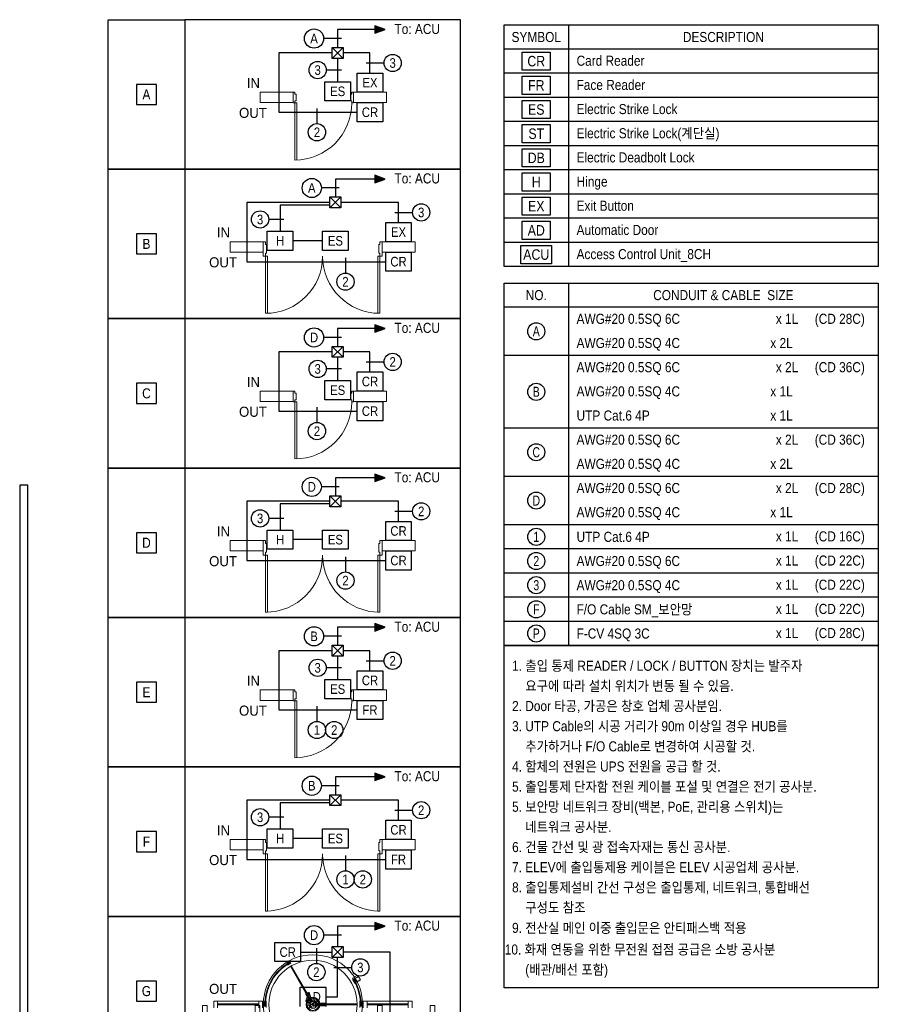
# Model space of a CAD drawing. Header units: millimetres. Extents: x 88230 to 502050, y -351975 to 882900.
# Drawn here: x 470092 to 502050, y -308187 to -271457 of the extents above; entities that cross this region are included whole.
import ezdxf
from ezdxf.enums import TextEntityAlignment as Align

# ---------------------------------------------------------------- set-up
doc = ezdxf.new("R2010")
doc.units = ezdxf.units.MM
doc.header["$LTSCALE"] = 150
doc.set_wipeout_variables(frame=1)
for name, color, linetype in [('-----20 General Symbol', 3, 'Continuous'), ('-----27 Communication Cable Tray', 2, 'Continuous'), ('-----29 Cable Schedule', 1, 'Continuous'), ('-----29 Indicator', 1, 'Continuous'), ('-----30 Text', 2, 'Continuous'), ('4', 4, 'Continuous')]:
    doc.layers.add(name, color=color, linetype=linetype)
doc.layers.add('-----31 Base Plan', color=8, linetype='Continuous', lineweight=0)
doc.styles.add('ELEC', font='')
doc.styles.get('ELEC').set_extended_font_data('Dotum')

# ---------------------------------------------------------------- blocks, each defined once
blk = doc.blocks.new('A$Cb6f7ff96')
at = {"layer": '-----20 General Symbol', "color": 1}
for points in [[(-29521, -10719), (-29521, -12079), (-31600, -12079), (-31600, -10719)], [(-29521, -12519), (-29521, -13879), (-31600, -13879), (-31600, -12519)], [(-29521, -14319), (-29521, -15679), (-31600, -15679), (-31600, -14319)], [(-29521, -16119), (-29521, -17479), (-31600, -17479), (-31600, -16119)], [(-29521, -17919), (-29521, -19279), (-31600, -19279), (-31600, -17919)], [(-29521, -19719), (-29521, -21079), (-31600, -21079), (-31600, -19719)], [(-29521, -21519), (-29521, -22879), (-31600, -22879), (-31600, -21519)], [(-29521, -23319), (-29521, -24679), (-31600, -24679), (-31600, -23319)], [(-29421, -25119), (-29421, -26479), (-31700, -26479), (-31700, -25119)]]:
    blk.add_lwpolyline(points, close=True, dxfattribs=at)
at = {"layer": '-----29 Cable Schedule', "color": 1}
for p, q in [((-28161, -8700), (-28161, -26719)), ((-5100, -12300), (-32961, -12300)), ((-5100, -14100), (-32961, -14100)), ((-5100, -15900), (-32961, -15900)), ((-5100, -17700), (-32961, -17700)), ((-5100, -19500), (-32961, -19500)), ((-5100, -21300), (-32961, -21300)), ((-5100, -21300), (-32961, -21300)), ((-5100, -23100), (-32961, -23100)), ((-5100, -23100), (-32961, -23100)), ((-5100, -24900), (-32961, -24900)), ((-5100, -24900), (-32961, -24900)), ((-28161, -27919), (-28161, -54919)), ((-5100, -33319), (-32961, -33319)), ((-5100, -38719), (-32961, -38719)), ((-5100, -42319), (-32961, -42319)), ((-5100, -45919), (-32961, -45919)), ((-5100, -47719), (-32961, -47719)), ((-5100, -49519), (-32961, -49519)), ((-5100, -51319), (-32961, -51319)), ((-5100, -53119), (-32961, -53119))]:
    blk.add_line(p, q, dxfattribs=at)
at = {"layer": '-----29 Cable Schedule', "color": 3}
for p, q in [((-5100, -10500), (-32961, -10500)), ((-5100, -29719), (-32961, -29719))]:
    blk.add_line(p, q, dxfattribs=at)
for points in [[(-5100, -26700), (-32961, -26700), (-32961, -8700), (-5100, -8700)], [(-5100, -54919), (-32961, -54919), (-32961, -27919), (-5100, -27919)], [(-5100, -80413), (-32961, -80413), (-32961, -54919), (-5100, -54919)]]:
    blk.add_lwpolyline(points, close=True, dxfattribs=at)
at = {"layer": '-----29 Indicator', "color": 1}
for centre in [(-30561, -31519), (-30561, -36019), (-30561, -40519), (-30561, -44119), (-30561, -46819), (-30561, -48619), (-30561, -50419), (-30561, -52219), (-30561, -54019)]:
    blk.add_circle(centre, 637, dxfattribs=at)
at = {"layer": '-----20 General Symbol', "color": 3, "style": 'ELEC', "width": 0.9}
for s, p in [('CR', (-30561, -11399)), ('FR', (-30561, -13199)), ('ES', (-30561, -14999)), ('ST', (-30561, -16799)), ('DB', (-30561, -18599)), ('H', (-30561, -20399)), ('EX', (-30561, -22199)), ('AD', (-30561, -23999)), ('ACU', (-30561, -25799))]:
    blk.add_text(s, height=780, dxfattribs=at).set_placement(p, align=Align.MIDDLE_CENTER)
at = {"layer": '-----30 Text', "color": 2, "style": 'ELEC', "width": 0.9}
for s, p in [('SYMBOL', (-30561, -9600)), ('DESCRIPTION', (-16630, -9600)), ('NO.', (-30561, -28819)), ('CONDUIT & CABLE  SIZE', (-16630, -28819))]:
    blk.add_text(s, height=750, dxfattribs=at).set_placement(p, align=Align.MIDDLE)
for s, p in [('Card Reader', (-27561, -11366)), ('Face Reader', (-27561, -13166)), ('Electric Strike Lock', (-27561, -14966)), ('Electric Strike Lock(계단실)', (-27561, -16766)), ('Electric Deadbolt Lock', (-27561, -18566)), ('Hinge', (-27561, -20366)), ('Exit Button', (-27561, -22166)), ('Automatic Door', (-27561, -23966)), ('Access Control Unit_8CH', (-27561, -25766)), ('AWG#20 0.5SQ 6C', (-27561, -30585)), ('AWG#20 0.5SQ 4C', (-27561, -32385)), ('AWG#20 0.5SQ 6C', (-27561, -34185)), ('AWG#20 0.5SQ 4C', (-27561, -35985)), ('UTP Cat.6 4P', (-27561, -37785)), ('AWG#20 0.5SQ 6C', (-27561, -39585)), ('AWG#20 0.5SQ 4C', (-27561, -41385)), ('AWG#20 0.5SQ 6C', (-27561, -43185)), ('AWG#20 0.5SQ 4C', (-27561, -44985)), ('UTP Cat.6 4P', (-27561, -46819)), ('AWG#20 0.5SQ 6C', (-27561, -48619)), ('AWG#20 0.5SQ 4C', (-27561, -50419)), ('F/O Cable SM_보안망', (-27561, -52219)), ('F-CV 4SQ 3C', (-27561, -54019)), ('1. 출입 통제 READER / LOCK / BUTTON 장치는 발주자', (-32361, -56419)), ('    요구에 따라 설치 위치가 변동 될 수 있음.', (-32361, -57919)), ('2. Door 타공, 가공은 창호 업체 공사분임.', (-32361, -59419)), ('3. UTP Cable의 시공 거리가 90m 이상일 경우 HUB를', (-32361, -60919)), ('    추가하거나 F/O Cable로 변경하여 시공할 것.', (-32361, -62419)), ('4. 함체의 전원은 UPS 전원을 공급 할 것.', (-32361, -63919)), ('5. 출입통제 단자함 전원 케이블 포설 및 연결은 전기 공사분.', (-32361, -65419)), ('5. 보안망 네트워크 장비(백본, PoE, 관리용 스위치)는', (-32361, -66919)), ('    네트워크 공사분.', (-32361, -68419)), ('6. 건물 간선 및 광 접속자재는 통신 공사분.', (-32361, -69919)), ('7. ELEV에 출입통제용 케이블은 ELEV 시공업체 공사분.', (-32361, -71419)), ('8. 출입통제설비 간선 구성은 출입통제, 네트워크, 통합배선', (-32361, -72919)), ('    구성도 참조', (-32361, -74419)), ('9. 전산실 메인 이중 출입문은 안티패스백 적용', (-32361, -75937)), ('10. 화재 연동을 위한 무전원 접점 공급은 소방 공사분', (-32905, -77545)), ('    (배관/배선 포함)', (-32361, -79045))]:
    blk.add_text(s, height=750, dxfattribs=at).set_placement(p, align=Align.MIDDLE_LEFT)
for s, p in [('x 1L     (CD 28C)', (-6100, -30585)), ('x 2L     ', (-10242, -32385)), ('x 2L     (CD 36C)', (-6100, -34185)), ('x 1L     ', (-10242, -35985)), ('x 1L     ', (-10242, -37785)), ('x 2L     (CD 36C)', (-6100, -39585)), ('x 2L     ', (-10242, -41385)), ('x 2L     (CD 28C)', (-6100, -43185)), ('x 1L     ', (-10242, -44985)), ('x 1L     (CD 16C)', (-6100, -46785)), ('x 1L     (CD 22C)', (-6100, -48585)), ('x 1L     (CD 22C)', (-6100, -50385)), ('x 1L     (CD 22C)', (-6100, -52185)), ('x 1L     (CD 28C)', (-6100, -53985))]:
    blk.add_text(s, height=750, dxfattribs=at).set_placement(p, align=Align.MIDDLE_RIGHT)
at = {"layer": '-----30 Text', "transparency": 33554687, "style": 'ELEC', "width": 0.8}
for s, p in [('A', (-30561, -31519)), ('B', (-30561, -36019)), ('C', (-30561, -40519)), ('D', (-30561, -44119)), ('1', (-30561, -46819)), ('2', (-30561, -48619)), ('3', (-30561, -50419)), ('F', (-30561, -52219)), ('P', (-30561, -54019))]:
    blk.add_text(s, height=750, dxfattribs=at).set_placement(p, align=Align.MIDDLE_CENTER)
blk = doc.blocks.new('범례2_GOK')
at = {"layer": '4', "ltscale": 0.05}
h = blk.add_hatch(color=256, dxfattribs=at)
h.dxf.hatch_style = 1
h.paths.add_polyline_path([(38427, 168058), (38951, 168249), (38427, 168440)])
at = {"layer": '4'}
h = blk.add_hatch(color=256, dxfattribs=at)
h.dxf.hatch_style = 1
h.paths.add_polyline_path([(38427, 160327), (38951, 160518), (38427, 160709)])
h = blk.add_hatch(color=256, dxfattribs=at)
h.dxf.hatch_style = 1
h.paths.add_polyline_path([(38427, 152596), (38951, 152787), (38427, 152978)])
h = blk.add_hatch(color=256, dxfattribs=at)
h.dxf.hatch_style = 1
h.paths.add_polyline_path([(38427, 144865), (38951, 145056), (38427, 145247)])
h = blk.add_hatch(color=256, dxfattribs=at)
h.dxf.hatch_style = 1
h.paths.add_polyline_path([(38427, 137134), (38951, 137325), (38427, 137516)])
h = blk.add_hatch(color=256, dxfattribs=at)
h.dxf.hatch_style = 1
h.paths.add_polyline_path([(38427, 129403), (38951, 129594), (38427, 129784)])
h = blk.add_hatch(color=256, dxfattribs=at)
h.dxf.hatch_style = 1
h.paths.add_polyline_path([(38427, 121671), (38951, 121862), (38427, 122053)])
at = {"layer": '-----20 General Symbol'}
for p, q in [((36214, 167321), (36778, 167321)), ((36214, 166758), (36214, 167321)), ((36778, 166758), (36214, 167321)), ((36214, 166758), (36778, 167321)), ((36778, 167321), (36778, 166758)), ((36778, 166758), (36214, 166758)), ((36098, 159590), (36661, 159590)), ((36098, 159027), (36098, 159590)), ((36661, 159027), (36098, 159590)), ((36098, 159027), (36661, 159590)), ((36661, 159590), (36661, 159027)), ((36661, 159027), (36098, 159027)), ((36214, 151859), (36778, 151859)), ((36214, 151295), (36214, 151859)), ((36778, 151295), (36214, 151859)), ((36214, 151295), (36778, 151859)), ((36778, 151859), (36778, 151295)), ((36778, 151295), (36214, 151295)), ((36098, 144128), (36661, 144128)), ((36098, 143564), (36098, 144128)), ((36661, 143564), (36098, 144128)), ((36098, 143564), (36661, 144128)), ((36661, 144128), (36661, 143564)), ((36661, 143564), (36098, 143564)), ((36214, 136397), (36778, 136397)), ((36214, 135833), (36214, 136397)), ((36778, 135833), (36214, 136397)), ((36214, 135833), (36778, 136397)), ((36778, 136397), (36778, 135833)), ((36778, 135833), (36214, 135833)), ((36098, 128666), (36661, 128666)), ((36098, 128102), (36098, 128666)), ((36661, 128102), (36098, 128666)), ((36098, 128102), (36661, 128666)), ((36661, 128666), (36661, 128102)), ((36661, 128102), (36098, 128102)), ((36214, 120807), (36778, 120807)), ((36214, 120243), (36214, 120807)), ((36778, 120243), (36214, 120807)), ((36214, 120243), (36778, 120807)), ((36778, 120807), (36778, 120243)), ((36778, 120243), (36214, 120243))]:
    blk.add_line(p, q, dxfattribs=at)
at = {"layer": '-----20 General Symbol', "color": 1}
for p, q in [((37505, 166001), (38830, 166001)), ((37505, 165007), (37505, 166001)), ((38830, 166001), (38830, 165007)), ((27126, 165414), (26084, 165414)), ((26084, 165414), (26084, 164372)), ((27126, 164372), (27126, 165414)), ((35834, 165552), (37159, 165552)), ((35834, 164558), (35834, 165552)), ((37159, 165552), (37159, 164558)), ((38830, 165007), (37505, 165007)), ((26084, 164372), (27126, 164372)), ((37159, 164558), (35834, 164558)), ((37505, 164470), (38830, 164470)), ((37505, 163476), (37505, 164470)), ((38830, 164470), (38830, 163476)), ((38830, 163476), (37505, 163476)), ((38981, 158270), (40306, 158270)), ((38981, 157276), (38981, 158270)), ((40306, 158270), (40306, 157276)), ((32857, 157820), (34182, 157820)), ((32857, 156827), (32857, 157820)), ((34182, 157820), (34182, 156827)), ((35717, 157820), (37042, 157820)), ((35717, 156827), (35717, 157820)), ((37042, 157820), (37042, 156827)), ((27126, 157683), (26084, 157683)), ((26084, 157683), (26084, 156641)), ((27126, 156641), (27126, 157683)), ((40306, 157276), (38981, 157276)), ((34182, 156827), (32857, 156827)), ((37042, 156827), (35717, 156827)), ((38981, 156739), (40306, 156739)), ((38981, 155745), (38981, 156739)), ((40306, 156739), (40306, 155745)), ((26084, 156641), (27126, 156641)), ((40306, 155745), (38981, 155745)), ((35834, 150089), (37159, 150089)), ((35834, 149095), (35834, 150089)), ((37159, 150089), (37159, 149095)), ((37505, 150539), (38830, 150539)), ((37505, 149545), (37505, 150539)), ((38830, 150539), (38830, 149545)), ((27126, 149952), (26084, 149952)), ((26084, 149952), (26084, 148909)), ((27126, 148909), (27126, 149952)), ((38830, 149545), (37505, 149545)), ((37159, 149095), (35834, 149095)), ((26084, 148909), (27126, 148909)), ((37505, 149008), (38830, 149008)), ((37505, 148014), (37505, 149008)), ((38830, 149008), (38830, 148014)), ((38830, 148014), (37505, 148014)), ((38981, 142808), (40306, 142808)), ((38981, 141814), (38981, 142808)), ((40306, 142808), (40306, 141814)), ((27126, 142220), (26084, 142220)), ((26084, 142220), (26084, 141178)), ((27126, 141178), (27126, 142220)), ((32857, 142358), (34182, 142358)), ((32857, 141364), (32857, 142358)), ((34182, 142358), (34182, 141364)), ((35717, 142358), (37042, 142358)), ((35717, 141364), (35717, 142358)), ((37042, 142358), (37042, 141364)), ((40306, 141814), (38981, 141814)), ((26084, 141178), (27126, 141178)), ((34182, 141364), (32857, 141364)), ((37042, 141364), (35717, 141364)), ((38981, 141277), (40306, 141277)), ((38981, 140283), (38981, 141277)), ((40306, 141277), (40306, 140283)), ((40306, 140283), (38981, 140283)), ((37505, 135077), (38830, 135077)), ((37505, 134083), (37505, 135077)), ((38830, 135077), (38830, 134083)), ((27126, 134489), (26084, 134489)), ((26084, 134489), (26084, 133447)), ((27126, 133447), (27126, 134489)), ((35834, 134627), (37159, 134627)), ((35834, 133633), (35834, 134627)), ((37159, 134627), (37159, 133633)), ((38830, 134083), (37505, 134083)), ((26084, 133447), (27126, 133447)), ((37159, 133633), (35834, 133633)), ((37505, 133546), (38830, 133546)), ((37505, 132552), (37505, 133546)), ((38830, 133546), (38830, 132552)), ((38830, 132552), (37505, 132552)), ((38981, 127346), (40306, 127346)), ((38981, 126352), (38981, 127346)), ((40306, 127346), (40306, 126352)), ((27126, 126758), (26084, 126758)), ((26084, 126758), (26084, 125716)), ((27126, 125716), (27126, 126758)), ((32857, 126896), (34182, 126896)), ((32857, 125902), (32857, 126896)), ((34182, 126896), (34182, 125902)), ((35717, 126896), (37042, 126896)), ((35717, 125902), (35717, 126896)), ((37042, 126896), (37042, 125902)), ((40306, 126352), (38981, 126352)), ((26084, 125716), (27126, 125716)), ((34182, 125902), (32857, 125902)), ((37042, 125902), (35717, 125902)), ((38981, 125815), (40306, 125815)), ((38981, 124821), (38981, 125815)), ((40306, 125815), (40306, 124821)), ((40306, 124821), (38981, 124821)), ((33249, 121022), (34574, 121022)), ((33249, 120028), (33249, 121022)), ((34574, 121022), (34574, 120028)), ((34574, 120028), (33249, 120028)), ((27126, 119027), (26084, 119027)), ((26084, 119027), (26084, 117985)), ((27126, 117985), (27126, 119027)), ((34555, 118707), (35880, 118707)), ((34555, 117713), (34555, 118707)), ((35880, 118707), (35880, 117713)), ((26084, 117985), (27126, 117985))]:
    blk.add_line(p, q, dxfattribs=at)
at = {"layer": '-----29 Indicator', "color": 1}
for p, q in [((24617, 168758), (28593, 168758)), ((24617, 161027), (24617, 168758)), ((28593, 168758), (28593, 161027)), ((42841, 168758), (28593, 168758)), ((28593, 168758), (28593, 161027)), ((42841, 161027), (42841, 168758)), ((28593, 161027), (24617, 161027)), ((24617, 161027), (28593, 161027)), ((24617, 153296), (24617, 161027)), ((28593, 161027), (42841, 161027)), ((28593, 161027), (28593, 153296)), ((42841, 161027), (28593, 161027)), ((28593, 161027), (28593, 153296)), ((42841, 153296), (42841, 161027)), ((28593, 153296), (24617, 153296)), ((24617, 153296), (28593, 153296)), ((24617, 145565), (24617, 153296)), ((28593, 153296), (42841, 153296)), ((28593, 153296), (28593, 145565)), ((42841, 153296), (28593, 153296)), ((28593, 153296), (28593, 145565)), ((42841, 145565), (42841, 153296)), ((28593, 145565), (24617, 145565)), ((24617, 145565), (28593, 145565)), ((24617, 137834), (24617, 145565)), ((28593, 145565), (42841, 145565)), ((28593, 145565), (28593, 137834)), ((42841, 145565), (28593, 145565)), ((28593, 145565), (28593, 137834)), ((42841, 137834), (42841, 145565)), ((28593, 137834), (24617, 137834)), ((24617, 137834), (28593, 137834)), ((24617, 130103), (24617, 137834)), ((28593, 137834), (42841, 137834)), ((28593, 137834), (28593, 130103)), ((42841, 137834), (28593, 137834)), ((28593, 137834), (28593, 130103)), ((42841, 130103), (42841, 137834)), ((28593, 130103), (24617, 130103)), ((24617, 130103), (28593, 130103)), ((24617, 122372), (24617, 130103)), ((28593, 130103), (42841, 130103)), ((28593, 130103), (28593, 122372)), ((42841, 130103), (28593, 130103)), ((28593, 130103), (28593, 122372)), ((42841, 122372), (42841, 130103)), ((28593, 122372), (24617, 122372)), ((24617, 122372), (28593, 122372)), ((24617, 114640), (24617, 122372)), ((28593, 122372), (42841, 122372)), ((28593, 122372), (28593, 114640)), ((42841, 122372), (28593, 122372)), ((28593, 122372), (28593, 114640)), ((42841, 114640), (42841, 122372))]:
    blk.add_line(p, q, dxfattribs=at)
at = {"layer": '-----29 Indicator', "color": 1, "linetype": 'Continuous'}
for p, q in [((36297, 167785), (35772, 167785)), ((36695, 167785), (36297, 167785)), ((37969, 166520), (38366, 166520)), ((38366, 166520), (38892, 166520)), ((36297, 166155), (35908, 166155)), ((36695, 166155), (36297, 166155)), ((35424, 164172), (35424, 163774)), ((35424, 163774), (35424, 163385)), ((36181, 160054), (35655, 160054)), ((36578, 160054), (36181, 160054)), ((39445, 158789), (39843, 158789)), ((39843, 158789), (40369, 158789)), ((33320, 158424), (32932, 158424)), ((33718, 158424), (33320, 158424)), ((36900, 156441), (36900, 156043)), ((36900, 156043), (36900, 155654)), ((36297, 152323), (35772, 152323)), ((36695, 152323), (36297, 152323)), ((36297, 150692), (35908, 150692)), ((36695, 150692), (36297, 150692)), ((37969, 151058), (38366, 151058)), ((38366, 151058), (38892, 151058)), ((35424, 148710), (35424, 148312)), ((35424, 148312), (35424, 147923)), ((36181, 144592), (35655, 144592)), ((36578, 144592), (36181, 144592)), ((33320, 142961), (32932, 142961)), ((33718, 142961), (33320, 142961)), ((39445, 143327), (39843, 143327)), ((39843, 143327), (40369, 143327)), ((36900, 140979), (36900, 140581)), ((36900, 140581), (36900, 140192)), ((36297, 136861), (35772, 136861)), ((36695, 136861), (36297, 136861)), ((37969, 135596), (38366, 135596)), ((38366, 135596), (38892, 135596)), ((36297, 135230), (35908, 135230)), ((36695, 135230), (36297, 135230)), ((35424, 133247), (35424, 132850)), ((35424, 132850), (35424, 132461)), ((36181, 129130), (35655, 129130)), ((36578, 129130), (36181, 129130)), ((39445, 127865), (39843, 127865)), ((39843, 127865), (40369, 127865)), ((33320, 127499), (32932, 127499)), ((33718, 127499), (33320, 127499)), ((36900, 125516), (36900, 125119)), ((36900, 125119), (36900, 124730)), ((36297, 121399), (35772, 121399)), ((36695, 121399), (36297, 121399)), ((35394, 120724), (35394, 120326)), ((35394, 120326), (35394, 119937)), ((36297, 119731), (36695, 119731)), ((36695, 119731), (37221, 119731))]:
    blk.add_line(p, q, dxfattribs=at)
for centre, radius in [((35275, 167785), 497), ((39340, 166520), 447), ((35461, 166155), 447), ((35424, 162938), 447), ((35158, 160054), 497), ((32484, 158424), 447), ((40816, 158789), 447), ((36900, 155207), 447), ((35275, 152323), 497), ((35461, 150692), 447), ((39340, 151058), 447), ((35424, 147476), 447), ((35158, 144592), 497), ((40816, 143327), 447), ((32484, 142961), 447), ((36900, 139745), 447), ((35275, 136861), 497), ((39340, 135596), 447), ((35461, 135230), 447), ((35424, 132014), 447), ((36318, 132014), 447), ((35158, 129130), 497), ((40816, 127865), 447), ((32484, 127499), 447), ((36900, 124283), 447), ((37795, 124283), 447), ((35275, 121399), 497), ((37668, 119731), 447), ((35394, 119490), 447)]:
    blk.add_circle(centre, radius, dxfattribs=at)
at = {"layer": '-----31 Base Plan'}
for p, q in [((34188, 165007), (32483, 165007)), ((32483, 165007), (32483, 164470)), ((34188, 165007), (34188, 164452)), ((34275, 165007), (34188, 165007)), ((34188, 164470), (34188, 165007)), ((34275, 164905), (34275, 165007)), ((34275, 164905), (34345, 164905)), ((34345, 164558), (34345, 164905)), ((37159, 164905), (37159, 164558)), ((37159, 164905), (37228, 164905)), ((37228, 164905), (37228, 165007)), ((37315, 165007), (37228, 165007)), ((37315, 164452), (37315, 165007)), ((37315, 165007), (39020, 165007)), ((37315, 164470), (37315, 165007)), ((39020, 165007), (39020, 164470)), ((32483, 164470), (34188, 164470)), ((34188, 164452), (34275, 164452)), ((34275, 164452), (34275, 164558)), ((34275, 164558), (34345, 164558)), ((34380, 164452), (34275, 164452)), ((34275, 164452), (34275, 161499)), ((34380, 164452), (34380, 161501)), ((37159, 164558), (37228, 164558)), ((37228, 164558), (37228, 164452)), ((37228, 164452), (37315, 164452)), ((39020, 164470), (37315, 164470)), ((32643, 157276), (30937, 157276)), ((30937, 157276), (30937, 156739)), ((32643, 156525), (32643, 157276)), ((32643, 157276), (32762, 157276)), ((32643, 156739), (32643, 157276)), ((32762, 157276), (32762, 157123)), ((38791, 157276), (38672, 157276)), ((38672, 157276), (38672, 157123)), ((38791, 156525), (38791, 157276)), ((40497, 157276), (38791, 157276)), ((38791, 157276), (38791, 156739)), ((40497, 156739), (40497, 157276)), ((30937, 156739), (32643, 156739)), ((32643, 157061), (32643, 156524)), ((32762, 157123), (32814, 157123)), ((32814, 157123), (32814, 156679)), ((38672, 157123), (38620, 157123)), ((38620, 157123), (38620, 156679)), ((38791, 156739), (40497, 156739)), ((32762, 156525), (32643, 156525)), ((32814, 156679), (32762, 156679)), ((32762, 156679), (32762, 156525)), ((32762, 156525), (32762, 156525)), ((32762, 153570), (32762, 156525)), ((32762, 156525), (32865, 156525)), ((32865, 156525), (32865, 153570)), ((38569, 156525), (38569, 153570)), ((38672, 156525), (38569, 156525)), ((38620, 156679), (38672, 156679)), ((38672, 156679), (38672, 156525)), ((38672, 156525), (38672, 156525)), ((38672, 156525), (38672, 156525)), ((38672, 156525), (38791, 156525)), ((38672, 153570), (38672, 156525)), ((32865, 153570), (32762, 153570)), ((38569, 153570), (38672, 153570)), ((34188, 149545), (32483, 149545)), ((32483, 149545), (32483, 149008)), ((34188, 149545), (34188, 148989)), ((34275, 149545), (34188, 149545)), ((34188, 149008), (34188, 149545)), ((34275, 149443), (34275, 149545)), ((37228, 149443), (37228, 149545)), ((37315, 149545), (37228, 149545)), ((37315, 148989), (37315, 149545)), ((37315, 149545), (39020, 149545)), ((37315, 149008), (37315, 149545)), ((39020, 149545), (39020, 149008)), ((34188, 149406), (34188, 149059)), ((34275, 149443), (34345, 149443)), ((34275, 148989), (34275, 149095)), ((34275, 149095), (34345, 149095)), ((34345, 149095), (34345, 149443)), ((37159, 149443), (37159, 149095)), ((37159, 149443), (37228, 149443)), ((37159, 149095), (37228, 149095)), ((37228, 149095), (37228, 148989)), ((37315, 149059), (37315, 149406)), ((37315, 149059), (37315, 149406)), ((32483, 149008), (34188, 149008)), ((34188, 148989), (34275, 148989)), ((34380, 148989), (34275, 148989)), ((34275, 148989), (34275, 146037)), ((34380, 148989), (34380, 146038)), ((37228, 148989), (37315, 148989)), ((39020, 149008), (37315, 149008)), ((32643, 141814), (30937, 141814)), ((30937, 141814), (30937, 141277)), ((32643, 141063), (32643, 141814)), ((32643, 141814), (32762, 141814)), ((32643, 141277), (32643, 141814)), ((32643, 141599), (32643, 141062)), ((32762, 141814), (32762, 141660)), ((32762, 141660), (32814, 141660)), ((32814, 141660), (32814, 141216)), ((38672, 141660), (38620, 141660)), ((38620, 141660), (38620, 141216)), ((38791, 141814), (38672, 141814)), ((38672, 141814), (38672, 141660)), ((38791, 141063), (38791, 141814)), ((40497, 141814), (38791, 141814)), ((38791, 141814), (38791, 141277)), ((40497, 141277), (40497, 141814)), ((30937, 141277), (32643, 141277)), ((32762, 141063), (32643, 141063)), ((32814, 141216), (32762, 141216)), ((32762, 141216), (32762, 141063)), ((32762, 141063), (32762, 141063)), ((32762, 138108), (32762, 141063)), ((32762, 141063), (32865, 141063)), ((32865, 141063), (32865, 138108)), ((38569, 141063), (38569, 138108)), ((38672, 141063), (38569, 141063)), ((38620, 141216), (38672, 141216)), ((38672, 141216), (38672, 141063)), ((38672, 141063), (38672, 141063)), ((38672, 141063), (38672, 141063)), ((38672, 141063), (38791, 141063)), ((38672, 138108), (38672, 141063)), ((38791, 141277), (40497, 141277)), ((32865, 138108), (32762, 138108)), ((38569, 138108), (38672, 138108)), ((34188, 134083), (32483, 134083)), ((32483, 134083), (32483, 133546)), ((34188, 134083), (34188, 133527)), ((34275, 134083), (34188, 134083)), ((34188, 133546), (34188, 134083)), ((34188, 133944), (34188, 133597)), ((34275, 133981), (34275, 134083)), ((34275, 133981), (34345, 133981)), ((34345, 133633), (34345, 133981)), ((37159, 133981), (37159, 133633)), ((37159, 133981), (37228, 133981)), ((37228, 133981), (37228, 134083)), ((37315, 134083), (37228, 134083)), ((37315, 133527), (37315, 134083)), ((37315, 134083), (39020, 134083)), ((37315, 133546), (37315, 134083)), ((37315, 133597), (37315, 133944)), ((37315, 133597), (37315, 133944)), ((39020, 134083), (39020, 133546)), ((32483, 133546), (34188, 133546)), ((34188, 133527), (34275, 133527)), ((34275, 133527), (34275, 133633)), ((34275, 133633), (34345, 133633)), ((34380, 133527), (34275, 133527)), ((34275, 133527), (34275, 130574)), ((34380, 133527), (34380, 130576)), ((37159, 133633), (37228, 133633)), ((37228, 133633), (37228, 133527)), ((37228, 133527), (37315, 133527)), ((39020, 133546), (37315, 133546)), ((32643, 126352), (30937, 126352)), ((30937, 126352), (30937, 125815)), ((32643, 125600), (32643, 126352)), ((32643, 126352), (32762, 126352)), ((32643, 125815), (32643, 126352)), ((32643, 126137), (32643, 125600)), ((32762, 126352), (32762, 126198)), ((32762, 126198), (32814, 126198)), ((32814, 126198), (32814, 125754)), ((38672, 126198), (38620, 126198)), ((38620, 126198), (38620, 125754)), ((38791, 126352), (38672, 126352)), ((38672, 126352), (38672, 126198)), ((38791, 125600), (38791, 126352)), ((40497, 126352), (38791, 126352)), ((38791, 126352), (38791, 125815)), ((40497, 125815), (40497, 126352)), ((30937, 125815), (32643, 125815)), ((32762, 125600), (32643, 125600)), ((32814, 125754), (32762, 125754)), ((32762, 125754), (32762, 125600)), ((32762, 125600), (32762, 125600)), ((32762, 122646), (32762, 125600)), ((32762, 125600), (32865, 125600)), ((32865, 125600), (32865, 122646)), ((38569, 125600), (38569, 122646)), ((38672, 125600), (38569, 125600)), ((38620, 125754), (38672, 125754)), ((38672, 125754), (38672, 125600)), ((38672, 125600), (38672, 125600)), ((38672, 125600), (38672, 125600)), ((38672, 125600), (38791, 125600)), ((38672, 122646), (38672, 125600)), ((38791, 125815), (40497, 125815)), ((32865, 122646), (32762, 122646)), ((38569, 122646), (38672, 122646)), ((33998, 120078), (33826, 119979)), ((33826, 119979), (33865, 119910)), ((33996, 120071), (33833, 119977)), ((33833, 119977), (33867, 119917)), ((33910, 119942), (33867, 119917)), ((33996, 120071), (33877, 120002)), ((33877, 120002), (33946, 119884)), ((33993, 120060), (33888, 119999)), ((33888, 119999), (33949, 119895)), ((33888, 119999), (34054, 119955)), ((34064, 119952), (33901, 119858)), ((34071, 119950), (33904, 119854)), ((33910, 119942), (33913, 119938)), ((33946, 119884), (34064, 119952)), ((33993, 120060), (33949, 119895)), ((33949, 119895), (34054, 119955)), ((34054, 119955), (33993, 120060)), ((34064, 119952), (33996, 120071)), ((33996, 120071), (34064, 119952)), ((33998, 120078), (34071, 119950)), ((33913, 119938), (33865, 119910)), ((33924, 119877), (33899, 119863)), ((33933, 119905), (33915, 119934)), ((33924, 119877), (33926, 119873)), ((34114, 119781), (34069, 119755)), ((34856, 118393), (34069, 119755)), ((34900, 118419), (34114, 119781)), ((37504, 119311), (37269, 119176)), ((37269, 119176), (37305, 119114)), ((37571, 119267), (37274, 119096)), ((37274, 119096), (37277, 119091)), ((37569, 119260), (37277, 119091)), ((37404, 119165), (37277, 119091)), ((37277, 119091), (37374, 118924)), ((37284, 119090), (37402, 119158)), ((37402, 119158), (37284, 119090)), ((37352, 118971), (37284, 119090)), ((37284, 119090), (37378, 118926)), ((37295, 119087), (37400, 119147)), ((37355, 118982), (37295, 119087)), ((37460, 119042), (37295, 119087)), ((37305, 119114), (37540, 119249)), ((37471, 119039), (37352, 118971)), ((37400, 119147), (37355, 118982)), ((37460, 119042), (37355, 118982)), ((37368, 118954), (37363, 118952)), ((37368, 118954), (37382, 118929)), ((37374, 118983), (37404, 118999)), ((37400, 119147), (37460, 119042)), ((37402, 119158), (37471, 119039)), ((37402, 119158), (37497, 118995)), ((37404, 119165), (37504, 118993)), ((37412, 119004), (37408, 119001)), ((37408, 119001), (37435, 118954)), ((37412, 119004), (37437, 118961)), ((37504, 118993), (37435, 118954)), ((37497, 118995), (37437, 118961)), ((37491, 119025), (37486, 119023)), ((37486, 119023), (37504, 118993)), ((37491, 119025), (37505, 119000)), ((37540, 119249), (37504, 119311)), ((37673, 119091), (37504, 118993)), ((37666, 119093), (37505, 119000)), ((37569, 119260), (37666, 119093)), ((37571, 119267), (37673, 119091)), ((34856, 118393), (34900, 118419)), ((34910, 118405), (34946, 118425)), ((35100, 118158), (34946, 118425)), ((30288, 117989), (30083, 117989)), ((30083, 117989), (30083, 117646)), ((30288, 117646), (30288, 117989)), ((30288, 117989), (32411, 117989)), ((32616, 117989), (32411, 117989)), ((32411, 117989), (32411, 117646)), ((32729, 117989), (32616, 117989)), ((32616, 117989), (32616, 117646)), ((32616, 117989), (32616, 117646)), ((32616, 117646), (32616, 117989)), ((32616, 117903), (32616, 117732)), ((32724, 117984), (32621, 117984)), ((32621, 117984), (32621, 117652)), ((32792, 117920), (32655, 117920)), ((32655, 117920), (32655, 117715)), ((32784, 117912), (32663, 117912)), ((32663, 117912), (32663, 117723)), ((32663, 117912), (32784, 117723)), ((32784, 117912), (32663, 117723)), ((32724, 117924), (32724, 117984)), ((32724, 117924), (32729, 117924)), ((32729, 117924), (32729, 117989)), ((32769, 117921), (32735, 117922)), ((32784, 117723), (32784, 117912)), ((32787, 117984), (32787, 117955)), ((32787, 117955), (32792, 117955)), ((32792, 117984), (32792, 117652)), ((32792, 117715), (32792, 117920)), ((32797, 117984), (32797, 117652)), ((34827, 118357), (34863, 118377)), ((34982, 118089), (34827, 118357)), ((35017, 118110), (34863, 118377)), ((35065, 118137), (34910, 118405)), ((34982, 118089), (35084, 117912)), ((35003, 118052), (35039, 118073)), ((35017, 118110), (35120, 117933)), ((35065, 118137), (35167, 117960)), ((35072, 117934), (35107, 117954)), ((35358, 117958), (35077, 117958)), ((35077, 117958), (35077, 117677)), ((35084, 117912), (35120, 117933)), ((35086, 118100), (35122, 118121)), ((35100, 118158), (35203, 117980)), ((35155, 117982), (35190, 118002)), ((35167, 117960), (35203, 117980)), ((35257, 117963), (35294, 118103)), ((35294, 118103), (35257, 117963)), ((35427, 118027), (35324, 117924)), ((35324, 117924), (35427, 118027)), ((35358, 117677), (35358, 117958)), ((37638, 117984), (37638, 117652)), ((37643, 117984), (37643, 117652)), ((37648, 117955), (37643, 117955)), ((37643, 117715), (37643, 117920)), ((37643, 117920), (37780, 117920)), ((37648, 117984), (37648, 117955)), ((37651, 117723), (37651, 117912)), ((37651, 117912), (37772, 117912)), ((37772, 117912), (37651, 117723)), ((37651, 117912), (37772, 117723)), ((37667, 117921), (37701, 117922)), ((37706, 117924), (37706, 117989)), ((37706, 117989), (37819, 117989)), ((37711, 117924), (37706, 117924)), ((37711, 117924), (37711, 117984)), ((37711, 117984), (37814, 117984)), ((37772, 117912), (37772, 117723)), ((37780, 117920), (37780, 117715)), ((37814, 117984), (37814, 117652)), ((37819, 117989), (37819, 117646)), ((38025, 117989), (37819, 117989)), ((37819, 117989), (37819, 117646)), ((37819, 117732), (37819, 117903)), ((38025, 117646), (38025, 117989)), ((38025, 117989), (40147, 117989)), ((40352, 117989), (40147, 117989)), ((40147, 117989), (40147, 117646)), ((40352, 117646), (40352, 117989)), ((29746, 117761), (29506, 117761)), ((29506, 117761), (29506, 117361)), ((29746, 117361), (29746, 117761)), ((32411, 117838), (30288, 117838)), ((32411, 117797), (30288, 117797)), ((32469, 117761), (32228, 117761)), ((32228, 117761), (32228, 117361)), ((32469, 117361), (32469, 117761)), ((32663, 117723), (32784, 117723)), ((34932, 117894), (35073, 117856)), ((35073, 117856), (34932, 117894)), ((35073, 117779), (34932, 117741)), ((34932, 117741), (35073, 117779)), ((34982, 117546), (35084, 117723)), ((35120, 117703), (35084, 117723)), ((35224, 117845), (35190, 117826)), ((35190, 117810), (35224, 117790)), ((35238, 117798), (35238, 117837)), ((35571, 117886), (35366, 117886)), ((35366, 117886), (35366, 117845)), ((35571, 117845), (35366, 117845)), ((35571, 117790), (35366, 117790)), ((35366, 117790), (35366, 117749)), ((35571, 117749), (35366, 117749)), ((35391, 117886), (35391, 117845)), ((35391, 117790), (35391, 117749)), ((35528, 117886), (35528, 117845)), ((35528, 117790), (35528, 117749)), ((35571, 117886), (35880, 117886)), ((35571, 117845), (35880, 117845)), ((35571, 117790), (35880, 117790)), ((35571, 117749), (35880, 117749)), ((35880, 117886), (35880, 117845)), ((35880, 117790), (35880, 117749)), ((35897, 117843), (35897, 117792)), ((35897, 117843), (37470, 117843)), ((35897, 117792), (37470, 117792)), ((37470, 117792), (37470, 117843)), ((37772, 117723), (37651, 117723)), ((40147, 117838), (38025, 117838)), ((40147, 117797), (38025, 117797)), ((38795, 117761), (38554, 117761)), ((38554, 117761), (38554, 117361)), ((38795, 117361), (38795, 117761)), ((41517, 117761), (41277, 117761)), ((41277, 117761), (41277, 117361)), ((41517, 117361), (41517, 117761))]:
    blk.add_line(p, q, dxfattribs=at)
at = {"layer": '-----31 Base Plan', "ltscale": 8}
for p, q in [((34188, 164868), (34188, 164521)), ((37315, 164521), (37315, 164868)), ((37315, 164521), (37315, 164868))]:
    blk.add_line(p, q, dxfattribs=at)
at = {"layer": '-----31 Base Plan'}
for centre, radius in [((35218, 117818), 2567), ((35218, 117818), 2282), ((35218, 117818), 359), ((35218, 117818), 308), ((34963, 117951), 17.1), ((35218, 117818), 212), ((35036, 118037), 13.7), ((35073, 117971), 13.7), ((35119, 118085), 13.7), ((35156, 118019), 13.7), ((35230, 118105), 17.1), ((35259, 117890), 14.7), ((35460, 117972), 17.1), ((35134, 117818), 14.7), ((35218, 117818), 59.9), ((35259, 117745), 14.7), ((35259, 117745), 14.7), ((35259, 117745), 14.7), ((35259, 117745), 14.7), ((35259, 117745), 14.7), ((35259, 117745), 14.7), ((35423, 117866), 13.7), ((35423, 117770), 13.7), ((35498, 117866), 13.7), ((35498, 117770), 13.7)]:
    blk.add_circle(centre, radius, dxfattribs=at)
for centre, radius, start, end in [((34275, 164452), 2953, 270, 0), ((32762, 156525), 2955, 270.0001, 0), ((38672, 156525), 2955, 180, 269.9999), ((34275, 148989), 2953, 270, 0), ((32762, 141063), 2955, 270.0001, 0), ((38672, 141063), 2955, 180, 269.9999), ((34275, 133527), 2953, 270, 0), ((32762, 125600), 2955, 270.0001, 0), ((38672, 125600), 2955, 180, 269.9999), ((35218, 117818), 2485, 121.6051, 177.5919), ((35218, 117818), 2451, 121.6051, 177.5919), ((33901, 119858), 5.13, 120, 300), ((35218, 117818), 2451, 2.4081, 28.3949), ((37378, 118926), 5.13, 210, 30), ((35218, 117818), 2485, 2.4081, 28.3949), ((32792, 117984), 5.13, 0, 180), ((34947, 117950), 58.2, 153.8615, 255), ((35218, 117818), 359, 86.1385, 153.8615), ((35218, 117818), 140, 78.9096, 161.0904), ((35238, 118118), 58.2, 345.0008, 86.1393), ((35247, 117965), 10.3, 258.9096, 345), ((35331, 117917), 10.3, 135.0005, 221.0909), ((35331, 117917), 10.3, 135.0005, 221.0909), ((35218, 117818), 140, 318.9096, 41.0904), ((35468, 117985), 58.2, 33.8615, 135), ((35218, 117818), 359, 326.1385, 33.8615), ((37643, 117984), 5.13, 0, 180), ((34947, 117685), 58.2, 105.0008, 206.1393), ((35075, 117866), 10.3, 255.0005, 341.0909), ((35075, 117866), 10.3, 255.0005, 341.0909), ((35075, 117769), 10.3, 18.9096, 105), ((35218, 117818), 140, 198.9096, 281.0904), ((35331, 117719), 10.3, 138.9096, 225)]:
    blk.add_arc(centre, radius, start, end, dxfattribs=at)
at = {"layer": '4', "ltscale": 0.05}
for p, q in [((38951, 168249), (38427, 168440)), ((38427, 168440), (38427, 168058)), ((38427, 168058), (38951, 168249))]:
    blk.add_line(p, q, dxfattribs=at)
at = {"layer": '4'}
for p, q in [((38427, 168249), (36496, 168249)), ((36496, 168249), (36496, 167321)), ((36214, 167040), (33448, 167040)), ((33448, 167040), (33448, 163973)), ((38168, 167040), (36778, 167040)), ((38168, 166001), (38168, 167040)), ((36496, 166758), (36496, 165552)), ((33448, 163973), (37505, 163973)), ((38427, 160518), (36379, 160518)), ((36379, 160518), (36379, 159590)), ((38951, 160518), (38427, 160709)), ((38427, 160709), (38427, 160327)), ((38427, 160327), (38951, 160518)), ((36098, 159308), (31790, 159308)), ((31790, 159308), (31790, 156242)), ((39644, 159308), (36661, 159308)), ((39644, 158270), (39644, 159308)), ((33519, 159169), (33519, 157820)), ((36098, 159169), (33519, 159169)), ((35717, 157323), (34182, 157323)), ((31790, 156242), (38981, 156242)), ((38427, 152787), (36496, 152787)), ((36496, 152787), (36496, 151859)), ((38951, 152787), (38427, 152978)), ((38427, 152978), (38427, 152596)), ((38427, 152596), (38951, 152787)), ((36214, 151577), (33448, 151577)), ((33448, 151577), (33448, 148511)), ((36496, 151295), (36496, 150089)), ((38168, 151577), (36778, 151577)), ((38168, 150539), (38168, 151577)), ((33448, 148511), (37505, 148511)), ((38427, 145056), (36379, 145056)), ((36379, 145056), (36379, 144128)), ((38951, 145056), (38427, 145247)), ((38427, 145247), (38427, 144865)), ((38427, 144865), (38951, 145056)), ((36098, 143846), (31790, 143846)), ((31790, 143846), (31790, 140780)), ((33519, 143707), (33519, 142358)), ((36098, 143707), (33519, 143707)), ((39644, 143846), (36661, 143846)), ((39644, 142808), (39644, 143846)), ((35717, 141861), (34182, 141861)), ((31790, 140780), (38981, 140780)), ((38427, 137325), (36496, 137325)), ((36496, 137325), (36496, 136397)), ((38951, 137325), (38427, 137516)), ((38427, 137516), (38427, 137134)), ((38427, 137134), (38951, 137325)), ((36214, 136115), (33448, 136115)), ((33448, 136115), (33448, 133049)), ((36496, 135833), (36496, 134627)), ((38168, 136115), (36778, 136115)), ((38168, 135077), (38168, 136115)), ((33448, 133049), (37505, 133049)), ((38951, 129594), (38427, 129784)), ((38427, 129784), (38427, 129403)), ((38427, 129594), (36379, 129594)), ((36379, 129594), (36379, 128666)), ((38427, 129403), (38951, 129594)), ((36098, 128384), (31790, 128384)), ((31790, 128384), (31790, 125318)), ((33519, 128245), (33519, 126896)), ((36098, 128245), (33519, 128245)), ((39644, 128384), (36661, 128384)), ((39644, 127346), (39644, 128384)), ((35717, 126399), (34182, 126399)), ((31790, 125318), (38981, 125318)), ((38951, 121862), (38427, 122053)), ((38427, 122053), (38427, 121671)), ((38427, 121862), (36496, 121862)), ((36496, 121862), (36496, 120807)), ((38427, 121671), (38951, 121862)), ((34574, 120525), (36214, 120525)), ((39208, 120525), (36778, 120525)), ((39208, 115894), (39208, 120525)), ((36496, 118210), (36496, 120243)), ((35880, 118210), (36496, 118210))]:
    blk.add_line(p, q, dxfattribs=at)
at = {"layer": '-----20 General Symbol', "color": 3, "style": 'ELEC', "width": 0.9}
for s, p in [('EX', (38168, 165504)), ('ES', (36496, 165055)), ('CR', (38168, 163973)), ('EX', (39644, 157773)), ('H', (33519, 157323)), ('ES', (36379, 157323)), ('CR', (39644, 156242)), ('CR', (38168, 150042)), ('ES', (36496, 149592)), ('CR', (38168, 148511)), ('CR', (39644, 142311)), ('H', (33519, 141861)), ('ES', (36379, 141861)), ('CR', (39644, 140780)), ('CR', (38168, 134580)), ('ES', (36496, 134130)), ('FR', (38168, 133049)), ('CR', (39644, 126849)), ('H', (33519, 126399)), ('ES', (36379, 126399)), ('FR', (39644, 125318)), ('CR', (33912, 120525)), ('AD', (35218, 118210))]:
    blk.add_text(s, height=497, dxfattribs=at).set_placement(p, align=Align.MIDDLE_CENTER)
at = {"layer": '-----20 General Symbol', "style": 'ELEC', "width": 0.9}
for s, p in [('A', (26605, 164893)), ('B', (26605, 157162)), ('C', (26605, 149430)), ('D', (26605, 141699)), ('E', (26605, 133968)), ('F', (26605, 126237)), ('G', (26605, 118506))]:
    blk.add_text(s, height=521, dxfattribs=at).set_placement(p, align=Align.MIDDLE_CENTER)
at = {"layer": '-----30 Text', "style": 'ELEC', "width": 0.9}
for p in [(40612, 168280), (40612, 160549), (40612, 152818), (40612, 145087), (40612, 137356), (40612, 129624), (40612, 121893)]:
    blk.add_text('To: ACU', height=521.1, dxfattribs=at).set_placement(p, align=Align.MIDDLE_CENTER)
for s, p in [('A', (35275, 167785)), ('3', (35461, 166155)), ('3', (39340, 166520)), ('2', (35424, 162938)), ('A', (35158, 160054)), ('3', (40816, 158789)), ('3', (32484, 158424)), ('2', (36900, 155207)), ('D', (35275, 152323)), ('2', (39340, 151058)), ('3', (35461, 150692)), ('2', (35424, 147476)), ('D', (35158, 144592)), ('2', (40816, 143327)), ('3', (32484, 142961)), ('2', (36900, 139745)), ('B', (35275, 136861)), ('2', (39340, 135596)), ('3', (35461, 135230)), ('1', (35424, 132014)), ('2', (36318, 132014)), ('B', (35158, 129130)), ('2', (40816, 127865)), ('3', (32484, 127499)), ('2', (37795, 124283)), ('1', (36900, 124283)), ('D', (35275, 121399)), ('3', (37668, 119731)), ('2', (35394, 119490))]:
    blk.add_text(s, height=497, dxfattribs=at).set_placement(p, align=Align.MIDDLE)
at = {"layer": '-----30 Text', "style": 'ELEC'}
for s, p in [('IN', (31794, 165224)), ('OUT', (31393, 163679)), ('IN', (30249, 157493)), ('OUT', (29847, 155948)), ('IN', (31794, 149762)), ('OUT', (31393, 148217)), ('IN', (30249, 142030)), ('OUT', (29847, 140486)), ('IN', (31794, 134299)), ('OUT', (31393, 132755)), ('IN', (30249, 126568)), ('OUT', (29847, 125024)), ('OUT', (29847, 118359))]:
    blk.add_text(s, height=521.1, dxfattribs=at).set_placement(p)

msp = doc.modelspace()

# ---------------------------------------------------------------- linework, layer by layer
at = {"layer": '-----27 Communication Cable Tray', "elevation": 0}
msp.add_lwpolyline([(470392, -325366), (470392, -288782), (470092, -288782), (470092, -325366)], close=True, dxfattribs=at)

# ---------------------------------------------------------------- block references
at = {"layer": '-----29 Cable Schedule', "xscale": 0.5, "yscale": 0.5, "zscale": 0.5}
msp.add_blockref('A$Cb6f7ff96', (504600, -267300), dxfattribs=at)

# ---------------------------------------------------------------- wipeouts: each hides what was drawn before it
at = {"color": 1}
msp.add_wipeout([(473378, -271457), (486493, -271457), (486493, -321531), (473378, -321531)], dxfattribs=at).dxf.layer = '-----30 Text'

# ---------------------------------------------------------------- next in the draw order: block references
at = {"layer": '-----20 General Symbol', "xscale": 0.7196609648408195, "yscale": 0.7196609648408195, "zscale": 0.7196609648408195}
msp.add_blockref('범례2_GOK', (455662, -392906), dxfattribs=at)

doc.saveas('drawing.dxf')
